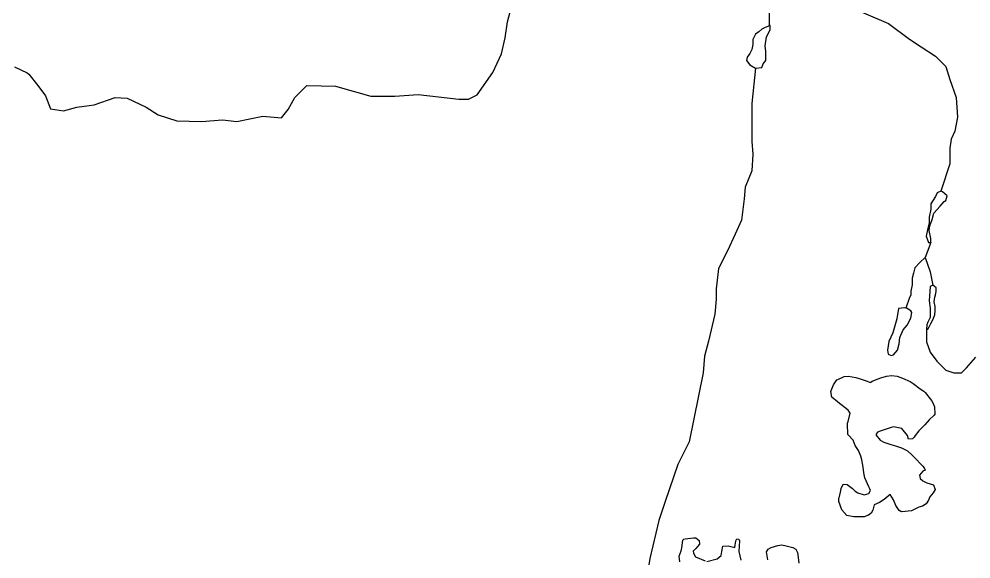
# Model space of a CAD drawing. Header units: metres. Extents: x 307586 to 320046, y 7427249 to 7434250.
# Drawn here: x 310459.8 to 310636.6, y 7432533.9 to 7432634.3 of the extents above; entities that cross this region are included whole.
import ezdxf

# ---------------------------------------------------------------- set-up
doc = ezdxf.new("R2010")
doc.units = ezdxf.units.M
doc.header["$MEASUREMENT"] = 0
doc.layers.add('Curvas de Nivel 1m', color=11, linetype='Continuous')
doc.layers.add('Hidrografia', color=140, linetype='Continuous')

msp = doc.modelspace()

# ---------------------------------------------------------------- linework, layer by layer
at = {"layer": 'Curvas de Nivel 1m', "elevation": 714, "flags": 128}
msp.add_lwpolyline([(310623.91, 7432567.53), (310625.36, 7432566.86), (310625.71, 7432566.66), (310625.9, 7432566.54), (310627.2, 7432565.53), (310627.89, 7432565.06), (310628.15, 7432564.83), (310629.34, 7432563.34), (310629.65, 7432562.81), (310629.85, 7432562.17), (310629.92, 7432560.81), (310629.83, 7432560.64), (310628.91, 7432559.73), (310628.07, 7432558.83), (310627.95, 7432558.69), (310627.81, 7432558.56), (310626.95, 7432557.68), (310626.3, 7432556.84), (310626.09, 7432556.53), (310625.78, 7432556.24), (310625.06, 7432556.15), (310624.85, 7432556.86), (310623.8, 7432558.13), (310622.26, 7432558.44), (310621.8, 7432558.35), (310620.74, 7432557.97), (310619.79, 7432557.65), (310619.27, 7432557.45), (310619, 7432556.94), (310619.77, 7432556), (310620.46, 7432555.61), (310621.77, 7432555.14), (310622.61, 7432554.89), (310623.76, 7432554.53), (310624.87, 7432553.98), (310625.75, 7432553.17), (310626.03, 7432552.85), (310627.72, 7432551.14), (310627.98, 7432550.83), (310628.12, 7432550.41), (310627.71, 7432550.2), (310627.08, 7432549.46), (310627.22, 7432548.83), (310627.69, 7432548.41), (310628.45, 7432548.05), (310629.68, 7432547.69), (310629.97, 7432546.81), (310629.66, 7432546.2), (310629.04, 7432545.42), (310628.79, 7432544.82), (310628.33, 7432544.13), (310627.63, 7432543.72), (310626.97, 7432543.5), (310625.62, 7432542.85), (310623.82, 7432542.67), (310623.62, 7432542.69), (310623.32, 7432542.88), (310622.68, 7432543.85), (310622.23, 7432544.89), (310621.65, 7432545.9), (310620.52, 7432544.92), (310619.64, 7432544.39), (310618.65, 7432543.92), (310618.43, 7432542.94), (310618.14, 7432542.42), (310617.61, 7432542.03), (310616.82, 7432541.74), (310615.6, 7432541.72), (310614.88, 7432541.71), (310613.61, 7432541.94), (310612.66, 7432543.01), (310612.12, 7432544.54), (310612.1, 7432545.02), (310612.39, 7432546.28), (310612.55, 7432547.01), (310612.88, 7432547.8), (310613.67, 7432547.74), (310614.64, 7432546.99), (310615.16, 7432546.48), (310615.66, 7432546.19), (310616.8, 7432545.81), (310617.65, 7432546.07), (310617.98, 7432546.62), (310617.87, 7432546.95), (310617.67, 7432547.29), (310616.94, 7432548.96), (310616.76, 7432549.91), (310616.62, 7432550.96), (310616.38, 7432552.32), (310616.2, 7432552.97), (310615.75, 7432554.03), (310615.37, 7432554.58), (310615.12, 7432554.98), (310614.75, 7432555.96), (310613.78, 7432557), (310613.7, 7432559), (310613.7, 7432559.11), (310613.82, 7432559.43), (310614.2, 7432560.99), (310613.84, 7432561.57), (310611.95, 7432563.02), (310611.86, 7432563.08), (310610.81, 7432563.98), (310610.61, 7432565.04), (310611.14, 7432566.27), (310611.61, 7432567.02), (310611.76, 7432567.17), (310611.91, 7432567.27), (310613.11, 7432567.82), (310613.92, 7432567.85), (310615.28, 7432567.61), (310615.91, 7432567.46), (310617.34, 7432566.96), (310617.9, 7432566.68), (310618.07, 7432566.78), (310618.29, 7432566.95), (310619.44, 7432567.41), (310619.91, 7432567.56), (310620.98, 7432567.85), (310621.92, 7432567.98), (310622.95, 7432567.85)], close=True, dxfattribs=at)
for points in [[(310582.57, 7432533.37), (310582.45, 7432534.43), (310582.81, 7432535.37), (310582.95, 7432535.94), (310583.1, 7432537.36), (310583.32, 7432537.59), (310583.55, 7432537.63), (310585.08, 7432537.8), (310585.55, 7432537.79), (310586.16, 7432537.32), (310586.2, 7432536.66), (310585.53, 7432535.84), (310585.07, 7432535.34), (310585.11, 7432534.93), (310585.51, 7432534.27), (310587.26, 7432533.56)], [(310587.6, 7432533.4), (310589.51, 7432533.88), (310590.25, 7432534.54), (310590.38, 7432535.27), (310590.53, 7432536.27), (310591.53, 7432536.32), (310592.76, 7432536.02), (310592.96, 7432537.25), (310593.15, 7432537.65), (310593.55, 7432537.54), (310593.67, 7432537.24), (310593.52, 7432535.24), (310593.92, 7432533.65)], [(310598.93, 7432533.75), (310598.68, 7432535.18), (310598.97, 7432535.73), (310599.53, 7432535.99), (310600.75, 7432536.37), (310601.54, 7432536.49), (310602.32, 7432536.35), (310603.53, 7432535.99), (310604.12, 7432535.71), (310604.42, 7432535.11), (310604.58, 7432534.17), (310604.7, 7432533.1)]]:
    msp.add_lwpolyline(points, dxfattribs=at)
at = {"layer": 'Hidrografia'}
for points in [[(310599.37, 7432642.99), (310603.26, 7432642.37), (310609.77, 7432638.99), (310612.91, 7432637.06), (310621.36, 7432633.44), (310625.22, 7432630.55), (310627.39, 7432629.1), (310630.05, 7432627.41), (310631.98, 7432625.48), (310632.71, 7432623.07), (310633.91, 7432619.69), (310634.15, 7432616.07), (310633.67, 7432613.42), (310632.95, 7432611.97), (310632.71, 7432610.28), (310632.71, 7432608.84), (310632.71, 7432607.39), (310631.08, 7432602.28)], [(310458.99, 7432625.43), (310461.36, 7432624.31), (310461.64, 7432624.03), (310463.31, 7432621.94), (310464.71, 7432619.99), (310465.69, 7432617.62), (310468.06, 7432617.2), (310470.57, 7432617.9), (310473.78, 7432618.32), (310477.69, 7432619.71), (310479.92, 7432619.57), (310483.41, 7432617.9), (310485.64, 7432616.5), (310489.13, 7432615.39), (310493.73, 7432615.25), (310497.64, 7432615.53), (310500.29, 7432615.25), (310505.08, 7432616.21), (310508.56, 7432615.93), (310509.82, 7432617.46), (310511.08, 7432619.69), (310513.31, 7432621.92), (310518.61, 7432621.79), (310525.17, 7432619.97), (310529.63, 7432619.97), (310533.96, 7432620.25), (310541.49, 7432619.41), (310543.31, 7432619.41), (310544.9, 7432620.21), (310547.81, 7432624.35), (310549.43, 7432627.8), (310550.12, 7432630.79), (310550.58, 7432633.78), (310551.27, 7432636.55)], [(310599.14, 7432637.7), (310599.14, 7432632.98)], [(310596.62, 7432625.15), (310595.92, 7432618.6), (310595.92, 7432614.58), (310595.92, 7432611.51), (310596.15, 7432609.15), (310595.92, 7432606.08), (310594.73, 7432603), (310594.5, 7432600.88), (310594.03, 7432596.86), (310592.84, 7432594.26), (310591.43, 7432591.19), (310589.77, 7432587.88), (310589.3, 7432584.1), (310589.3, 7432582.21), (310589.06, 7432579.38), (310587.88, 7432574.41), (310587.17, 7432571.58), (310586.93, 7432568.51), (310584.32, 7432555.67), (310582.19, 7432551.42), (310579.83, 7432544.57), (310578.65, 7432541.02), (310576.99, 7432533.94), (310576.28, 7432529.45)], [(310629.18, 7432592.76), (310628.13, 7432589.96), (310627.17, 7432588.99), (310626.2, 7432588.03), (310625.96, 7432587.06), (310625.72, 7432586.1), (310625.72, 7432584.89), (310625.48, 7432583.68), (310625.48, 7432582.96), (310625.23, 7432582.48), (310624.57, 7432580.5)], [(310628.13, 7432589.96), (310629.1, 7432587.3), (310629.55, 7432584.83)], [(310628.36, 7432576.61), (310628.37, 7432574.28), (310629.1, 7432572.35), (310630.3, 7432570.66), (310631.99, 7432568.97), (310633.44, 7432568.49), (310634.89, 7432568.49), (310635.85, 7432569.45), (310637.54, 7432571.38)]]:
    msp.add_lwpolyline(points, dxfattribs=at)
for points in [[(310596.62, 7432631.5), (310596.1, 7432630.47), (310596.1, 7432629.56), (310595.97, 7432628.65), (310595.58, 7432627.87), (310595.06, 7432627.22), (310594.93, 7432626.58), (310595.58, 7432625.8), (310596.62, 7432625.15), (310597.78, 7432625.28), (310598.04, 7432625.93), (310598.56, 7432626.58), (310598.56, 7432628.26), (310598.43, 7432629.3), (310598.69, 7432630.98), (310599.34, 7432632.28), (310599.34, 7432633.06), (310598.3, 7432632.67), (310597.78, 7432632.41), (310597.26, 7432631.89)], [(310630.06, 7432601.26), (310629.18, 7432599.94), (310629.18, 7432598.91), (310628.88, 7432597.45), (310628.88, 7432596.28), (310628.59, 7432595.11), (310628.3, 7432593.93), (310628.74, 7432592.76), (310629.18, 7432592.76), (310629.18, 7432593.49), (310628.88, 7432594.96), (310629.03, 7432595.84), (310629.47, 7432597.01), (310629.76, 7432598.18), (310630.93, 7432599.5), (310631.67, 7432600.38), (310631.96, 7432600.52), (310632.25, 7432601.4), (310631.37, 7432602.13), (310631.08, 7432602.28), (310630.35, 7432601.99)], [(310629.09, 7432584.55), (310628.91, 7432581.91), (310629.09, 7432580.54), (310629.09, 7432578.8), (310628.63, 7432577.89), (310628.45, 7432577.43), (310628.36, 7432576.61), (310628.63, 7432576.61), (310628.91, 7432577.07), (310629.18, 7432577.7), (310629.55, 7432578.34), (310629.91, 7432579.26), (310630, 7432580.08), (310630, 7432580.81), (310629.82, 7432581.72), (310629.91, 7432582.54), (310630.09, 7432583), (310630.19, 7432583.64), (310630.19, 7432584.28), (310629.55, 7432584.83)], [(310623.16, 7432580.44), (310622.87, 7432578.54), (310622.15, 7432575.92), (310621.42, 7432574.32), (310621.13, 7432572.72), (310621.27, 7432571.99), (310621.85, 7432571.7), (310622.29, 7432571.85), (310623.02, 7432572.72), (310623.31, 7432573.88), (310623.46, 7432575.05), (310624.04, 7432576.5), (310624.77, 7432577.38), (310625.5, 7432578.69), (310625.64, 7432579.71), (310625.5, 7432580), (310624.77, 7432580.44), (310624.33, 7432580.58)]]:
    msp.add_lwpolyline(points, close=True, dxfattribs=at)

doc.saveas('drawing.dxf')
